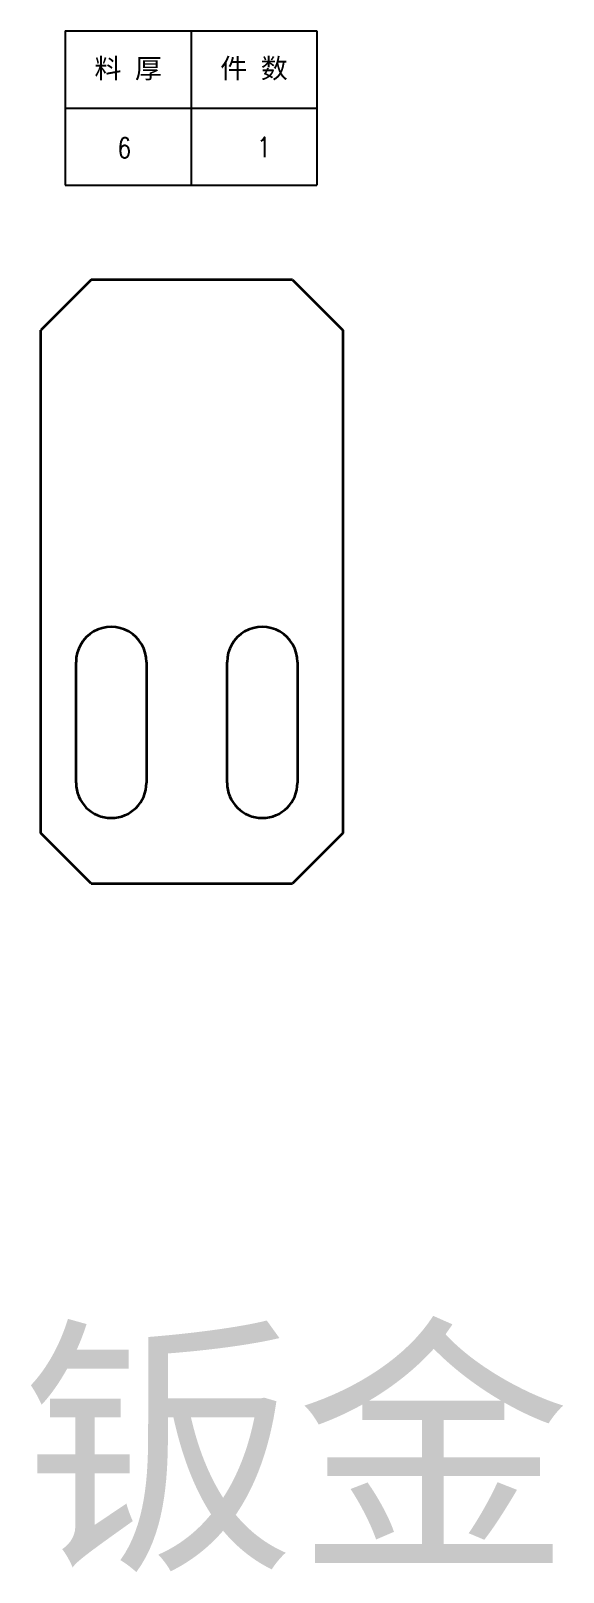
# Model space of a CAD drawing. Header units: inches. Extents: x -6764 to -5139, y 992 to 1720.
# Drawn here: x -6326.8 to -6273.9, y 1219.1 to 1372.4 of the extents above; entities that cross this region are included whole.
import ezdxf
from ezdxf.enums import TextEntityAlignment as Align

# ---------------------------------------------------------------- set-up
doc = ezdxf.new("R2010")
doc.units = ezdxf.units.IN
doc.header["$MEASUREMENT"] = 0
doc.layers.add('Title Block', color=7, linetype='Continuous')
doc.styles.add('DIM', font='romans.shx', dxfattribs={"width": 0.8, "oblique": 20, "bigfont": 'bigfont.shx'})

# ---------------------------------------------------------------- blocks, each defined once
blk = doc.blocks.new('*T260')
at = {"color": 0, "linetype": 'ByBlock', "lineweight": -2, "transparency": 16777216}
for p, q in [((0, 0), (127, 0)), ((0, 0), (0, -78)), ((63.5, 0), (63.5, -78)), ((127, 0), (127, -78)), ((0, -39), (127, -39)), ((0, -78), (127, -78))]:
    blk.add_line(p, q, dxfattribs=at)
at = {"color": 0, "transparency": 16777216, "char_height": 10, "width": 60.5, "attachment_point": 5}
for s, insert in [('{\\fSimSun|b0|i0|c134|p2;料 厚}', (31.75, -19.5)), ('{\\fSimSun|b0|i0|c134|p2;件 数}', (95.25, -19.5))]:
    blk.add_mtext(s, dxfattribs=dict(at, insert=insert))
blk = doc.blocks.new('拆图参数')
blk.add_blockref('*T260', (-63.5, 78))
at = {"style": 'DIM', "width": 0.8}
blk.add_attdef('6', text='', height=10, dxfattribs=at).set_placement((-37.13, 18.91), align=Align.MIDDLE_LEFT)
blk.add_attdef('1', text='', height=10, dxfattribs=at).set_placement((36.65, 19.27), align=Align.MIDDLE_CENTER)

msp = doc.modelspace()

# ---------------------------------------------------------------- linework, layer by layer
at = {"color": 7, "lineweight": 35}
for p, q in [((-6320.804, 1347.617), (-6321.804, 1346.617)), ((-6310.804, 1347.617), (-6320.804, 1347.617)), ((-6300.804, 1347.617), (-6310.804, 1347.617)), ((-6300.804, 1347.617), (-6299.804, 1346.617)), ((-6321.804, 1346.617), (-6325.804, 1342.617)), ((-6299.804, 1346.617), (-6295.804, 1342.617)), ((-6325.804, 1292.617), (-6325.804, 1342.617)), ((-6295.804, 1342.617), (-6295.804, 1292.617)), ((-6322.304, 1297.617), (-6322.304, 1309.617)), ((-6315.304, 1309.617), (-6315.304, 1297.617)), ((-6307.304, 1297.617), (-6307.304, 1309.617)), ((-6300.304, 1309.617), (-6300.304, 1297.617)), ((-6320.804, 1287.617), (-6325.804, 1292.617)), ((-6295.804, 1292.617), (-6300.804, 1287.617)), ((-6320.804, 1287.617), (-6300.804, 1287.617))]:
    msp.add_line(p, q, dxfattribs=at)
for centre, start, end in [((-6318.804, 1309.617), 359.99968, 180.00032), ((-6303.804, 1309.617), 359.99968, 180.00032), ((-6318.804, 1297.617), 180.00001, 0), ((-6303.804, 1297.617), 180.00001, 0)]:
    msp.add_arc(centre, 3.5, start, end, dxfattribs=at)

# ---------------------------------------------------------------- block references
at = {"layer": 'Title Block', "xscale": 0.1968503937007874, "yscale": 0.1968503937007874, "zscale": 0.1968503937007874}
msp.add_blockref('拆图参数', (-6310.871, 1357.01), dxfattribs=at).add_auto_attribs({'1': '1', '6': '6'})

# ---------------------------------------------------------------- texts
at = {"color": 1, "insert": (-6327.716, 1241.467), "char_height": 20, "width": 77.55239, "attachment_point": 1}
msp.add_mtext('{\\fMicrosoft YaHei|b0|i0|c134|p34;钣金}', dxfattribs=at)

doc.saveas('drawing.dxf')
